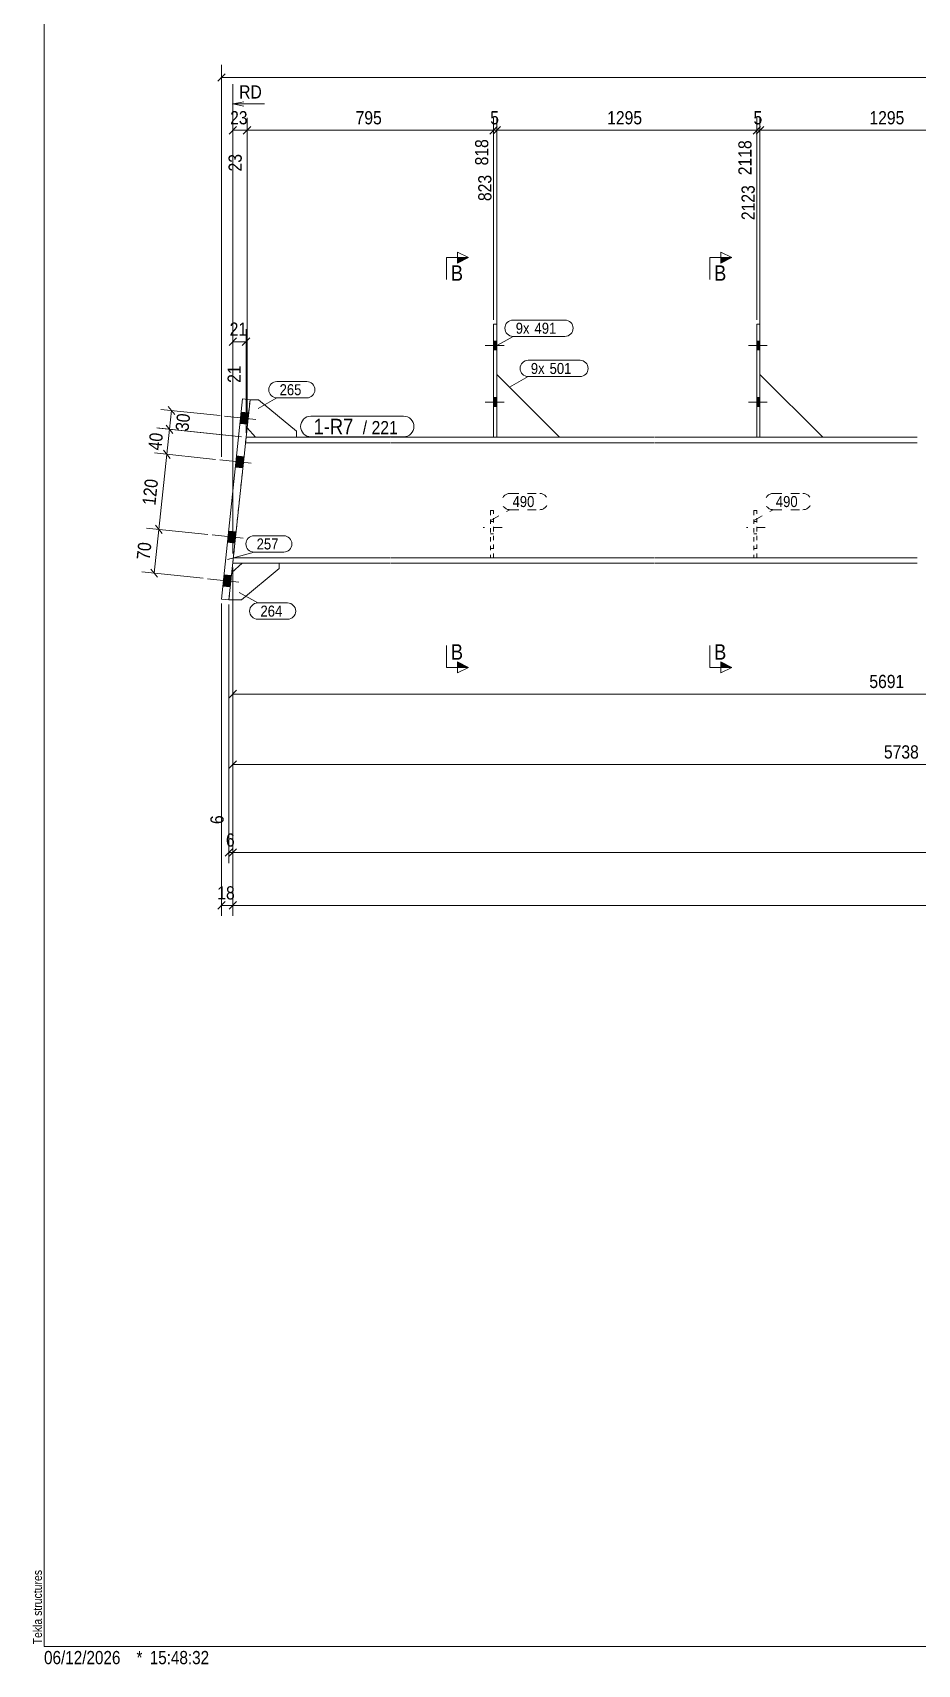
# Model space of a CAD drawing. Header units: millimetres. Extents: x 2 to 825, y 1 to 579.
# Drawn here: x 2.4 to 203.4, y 1 to 371.5 of the extents above; entities that cross this region are included whole.
import ezdxf

# ---------------------------------------------------------------- set-up
doc = ezdxf.new("R2010")
doc.units = ezdxf.units.MM
for name, pattern in [('XKITLINE00', [0]), ('XKITLINE01', [4, 1, -1, 1, -1]), ('XKITLINE02', [4, 2, -2])]:
    doc.linetypes.add(name, pattern=pattern)
for name, color, linetype, lineweight in [('Bolt', 3, 'Continuous', 0), ('Dimensions', 7, 'Continuous', 0), ('DrawingSheet', 5, 'Continuous', 0), ('OtherObjectType', 7, 'Continuous', 0), ('Part', 2, 'Continuous', 0), ('PartMark', 7, 'Continuous', 0), ('Section', 6, 'Continuous', 0)]:
    doc.layers.add(name, color=color, linetype=linetype, lineweight=lineweight)
doc.styles.add('ARIAL', font='ARIAL.TTF')
doc.styles.add('ARIAL_NARROW', font='ARIALN.TTF')

# ---------------------------------------------------------------- blocks, each defined once
blk = doc.blocks.new('*A4')
at = {"layer": 'Bolt', "color": 3, "linetype": 'XKITLINE02', "lineweight": 0}
for p, q in [((166.94, 260.48), (166.23, 260.48)), ((168.87, 259.08), (164.59, 259.08)), ((166.94, 257.67), (166.23, 257.67))]:
    blk.add_line(p, q, dxfattribs=at)
blk = doc.blocks.new('*A5')
at = {"layer": 'Bolt'}
for points in [[(166.94, 301.43), (167.66, 301.43), (167.66, 299.43), (166.94, 299.43)], [(166.94, 301.43), (167.66, 301.43), (167.66, 299.43), (166.94, 299.43)], [(166.94, 288.58), (167.66, 288.58), (167.66, 286.58), (166.94, 286.58)], [(166.94, 288.58), (167.66, 288.58), (167.66, 286.58), (166.94, 286.58)]]:
    blk.add_hatch(color=3, dxfattribs=at).paths.add_polyline_path(points, flags=17)
at = {"layer": 'Bolt', "color": 3, "linetype": 'XKITLINE00', "lineweight": 0}
for p, q in [((169.32, 300.43), (165.03, 300.43)), ((169.32, 300.43), (165.03, 300.43)), ((167.66, 301.43), (166.94, 301.43)), ((167.66, 301.43), (166.94, 301.43)), ((167.66, 299.43), (166.94, 299.43)), ((167.66, 299.43), (166.94, 299.43)), ((169.32, 287.58), (165.03, 287.58)), ((169.32, 287.58), (165.03, 287.58)), ((167.66, 288.58), (166.94, 288.58)), ((167.66, 288.58), (166.94, 288.58)), ((167.66, 286.58), (166.94, 286.58)), ((167.66, 286.58), (166.94, 286.58))]:
    blk.add_line(p, q, dxfattribs=at)
blk = doc.blocks.new('*A18')
at = {"layer": 'Bolt'}
for points in [[(51.2, 282.56), (49.5, 282.74), (49.77, 285.3), (51.47, 285.12)], [(51.2, 282.56), (49.5, 282.74), (49.77, 285.3), (51.47, 285.12)], [(50.15, 272.61), (48.45, 272.79), (48.72, 275.35), (50.42, 275.17)], [(50.15, 272.61), (48.45, 272.79), (48.72, 275.35), (50.42, 275.17)], [(48.35, 255.57), (46.65, 255.75), (46.92, 258.3), (48.62, 258.12)], [(48.35, 255.57), (46.65, 255.75), (46.92, 258.3), (48.62, 258.12)], [(47.31, 245.62), (45.6, 245.8), (45.87, 248.36), (47.58, 248.18)], [(47.31, 245.62), (45.6, 245.8), (45.87, 248.36), (47.58, 248.18)]]:
    blk.add_hatch(color=3, dxfattribs=at).paths.add_polyline_path(points, flags=17)
at = {"layer": 'Bolt', "color": 3, "linetype": 'XKITLINE00', "lineweight": 0}
for p, q in [((49.77, 285.3), (51.47, 285.12)), ((49.77, 285.3), (51.47, 285.12)), ((46.01, 284.4), (53.11, 283.65)), ((46.01, 284.4), (53.11, 283.65)), ((49.5, 282.74), (51.2, 282.56)), ((49.5, 282.74), (51.2, 282.56)), ((44.96, 274.46), (52.06, 273.71)), ((44.96, 274.46), (52.06, 273.71)), ((48.72, 275.35), (50.42, 275.17)), ((48.72, 275.35), (50.42, 275.17)), ((48.45, 272.79), (50.15, 272.61)), ((48.45, 272.79), (50.15, 272.61)), ((43.16, 257.41), (50.27, 256.66)), ((43.16, 257.41), (50.27, 256.66)), ((46.65, 255.75), (48.35, 255.57)), ((46.65, 255.75), (48.35, 255.57)), ((46.92, 258.3), (48.62, 258.12)), ((46.92, 258.3), (48.62, 258.12)), ((45.87, 248.36), (47.58, 248.18)), ((45.87, 248.36), (47.58, 248.18)), ((42.11, 247.46), (49.22, 246.71)), ((42.11, 247.46), (49.22, 246.71)), ((45.6, 245.8), (47.31, 245.62)), ((45.6, 245.8), (47.31, 245.62))]:
    blk.add_line(p, q, dxfattribs=at)
blk = doc.blocks.new('*A19')
at = {"layer": 'Part', "color": 7, "linetype": 'XKITLINE01', "lineweight": 0}
for p, q in [((50.89, 279.58), (47.87, 251)), ((107.84, 279.58), (107.13, 279.58)), ((167.66, 279.58), (166.94, 279.58))]:
    blk.add_line(p, q, dxfattribs=at)
at = {"layer": 'Part', "color": 2, "linetype": 'XKITLINE00', "lineweight": 0}
for p, q in [((83.74, 278.36), (50.76, 278.36)), ((83.74, 279.58), (50.89, 279.58)), ((107.13, 279.58), (83.84, 279.58)), ((143.56, 278.36), (83.84, 278.36)), ((143.56, 279.58), (107.84, 279.58)), ((166.94, 279.58), (143.66, 279.58)), ((203.37, 278.36), (143.66, 278.36)), ((203.37, 279.58), (167.66, 279.58)), ((83.74, 252.22), (48, 252.22)), ((143.56, 252.22), (83.84, 252.22)), ((203.37, 252.22), (143.66, 252.22)), ((47.87, 251), (83.74, 251)), ((83.84, 251), (143.56, 251)), ((143.66, 251), (203.37, 251))]:
    blk.add_line(p, q, dxfattribs=at)
blk = doc.blocks.new('*A20')
at = {"layer": 'Part', "color": 7, "linetype": 'XKITLINE01', "lineweight": 0}
for p, q in [((106.42, 262.93), (106.42, 252.22)), ((107.13, 262.93), (106.42, 262.93)), ((107.13, 252.22), (107.13, 262.93)), ((106.42, 254.36), (107.13, 254.36)), ((106.42, 252.22), (107.13, 252.22))]:
    blk.add_line(p, q, dxfattribs=at)
blk = doc.blocks.new('*A21')
at = {"layer": 'Part', "color": 2, "linetype": 'XKITLINE00', "lineweight": 0}
blk.add_line((122.13, 279.58), (107.84, 293.86), dxfattribs=at)
at = {"layer": 'Part', "color": 7, "linetype": 'XKITLINE01', "lineweight": 0}
for p, q in [((107.84, 293.86), (107.84, 279.58)), ((107.84, 279.58), (122.13, 279.58))]:
    blk.add_line(p, q, dxfattribs=at)
blk = doc.blocks.new('*A22')
at = {"layer": 'Part', "color": 2, "linetype": 'XKITLINE00', "lineweight": 0}
for p, q in [((107.84, 305.29), (107.13, 305.29)), ((107.13, 279.58), (107.13, 305.29)), ((107.84, 305.29), (107.84, 279.58)), ((107.84, 279.58), (107.13, 279.58))]:
    blk.add_line(p, q, dxfattribs=at)
blk = doc.blocks.new('*A23')
at = {"layer": 'Part', "color": 7, "linetype": 'XKITLINE01', "lineweight": 0}
for p, q in [((166.23, 262.93), (166.23, 252.22)), ((166.94, 262.93), (166.23, 262.93)), ((166.94, 252.22), (166.94, 262.93)), ((166.23, 254.36), (166.94, 254.36)), ((166.23, 252.22), (166.94, 252.22))]:
    blk.add_line(p, q, dxfattribs=at)
blk = doc.blocks.new('*A24')
at = {"layer": 'Part', "color": 2, "linetype": 'XKITLINE00', "lineweight": 0}
blk.add_line((181.94, 279.58), (167.66, 293.86), dxfattribs=at)
at = {"layer": 'Part', "color": 7, "linetype": 'XKITLINE01', "lineweight": 0}
for p, q in [((167.66, 293.86), (167.66, 279.58)), ((167.66, 279.58), (181.94, 279.58))]:
    blk.add_line(p, q, dxfattribs=at)
blk = doc.blocks.new('*A25')
at = {"layer": 'Part', "color": 2, "linetype": 'XKITLINE00', "lineweight": 0}
for p, q in [((167.66, 305.29), (166.94, 305.29)), ((166.94, 279.58), (166.94, 305.29)), ((167.66, 305.29), (167.66, 279.58)), ((167.66, 279.58), (166.94, 279.58))]:
    blk.add_line(p, q, dxfattribs=at)
blk = doc.blocks.new('*A49')
at = {"layer": 'Part', "color": 7, "linetype": 'XKITLINE01', "lineweight": 0}
for p, q in [((51.79, 288.1), (51.11, 281.71)), ((53.03, 279.58), (62.32, 279.58))]:
    blk.add_line(p, q, dxfattribs=at)
at = {"layer": 'Part', "color": 2, "linetype": 'XKITLINE00', "lineweight": 0}
for p, q in [((51.79, 288.1), (53.74, 288.1)), ((53.74, 288.1), (62.32, 280.96)), ((51.11, 281.71), (53.03, 279.58)), ((62.32, 279.58), (62.32, 280.96))]:
    blk.add_line(p, q, dxfattribs=at)
blk = doc.blocks.new('*A50')
at = {"layer": 'Part', "color": 7, "linetype": 'XKITLINE01', "lineweight": 0}
for p, q in [((46.99, 242.64), (47.65, 248.87)), ((50.02, 251), (58.42, 251))]:
    blk.add_line(p, q, dxfattribs=at)
at = {"layer": 'Part', "color": 2, "linetype": 'XKITLINE00', "lineweight": 0}
for p, q in [((47.65, 248.87), (50.02, 251)), ((58.42, 249.78), (49.85, 242.64)), ((58.42, 251), (58.42, 249.78)), ((49.85, 242.64), (46.99, 242.64))]:
    blk.add_line(p, q, dxfattribs=at)
blk = doc.blocks.new('*A51')
at = {"layer": 'Part', "color": 2, "linetype": 'XKITLINE00', "lineweight": 0}
for p, q in [((45.29, 242.82), (50.08, 288.28)), ((46.99, 242.64), (51.79, 288.1)), ((50.08, 288.28), (51.79, 288.1)), ((46.99, 242.64), (45.29, 242.82))]:
    blk.add_line(p, q, dxfattribs=at)
blk = doc.blocks.new('*A53')
at = {"layer": 'Bolt', "color": 3, "linetype": 'XKITLINE02', "lineweight": 0}
for p, q in [((107.13, 260.48), (106.42, 260.48)), ((109.06, 259.08), (104.77, 259.08)), ((107.13, 257.67), (106.42, 257.67))]:
    blk.add_line(p, q, dxfattribs=at)
blk = doc.blocks.new('*A54')
at = {"layer": 'Bolt'}
for points in [[(107.13, 301.43), (107.84, 301.43), (107.84, 299.43), (107.13, 299.43)], [(107.13, 301.43), (107.84, 301.43), (107.84, 299.43), (107.13, 299.43)], [(107.13, 288.58), (107.84, 288.58), (107.84, 286.58), (107.13, 286.58)], [(107.13, 288.58), (107.84, 288.58), (107.84, 286.58), (107.13, 286.58)]]:
    blk.add_hatch(color=3, dxfattribs=at).paths.add_polyline_path(points, flags=17)
at = {"layer": 'Bolt', "color": 3, "linetype": 'XKITLINE00', "lineweight": 0}
for p, q in [((109.5, 300.43), (105.22, 300.43)), ((109.5, 300.43), (105.22, 300.43)), ((107.84, 301.43), (107.13, 301.43)), ((107.84, 301.43), (107.13, 301.43)), ((107.84, 299.43), (107.13, 299.43)), ((107.84, 299.43), (107.13, 299.43)), ((109.5, 287.58), (105.22, 287.58)), ((109.5, 287.58), (105.22, 287.58)), ((107.84, 288.58), (107.13, 288.58)), ((107.84, 288.58), (107.13, 288.58)), ((107.84, 286.58), (107.13, 286.58)), ((107.84, 286.58), (107.13, 286.58))]:
    blk.add_line(p, q, dxfattribs=at)
blk = doc.blocks.new('*A123')
at = {"layer": 'DrawingSheet', "color": 5, "linetype": 'XKITLINE00', "lineweight": 0}
for p, q in [((5, 579), (5, 5)), ((5, 5), (825, 5))]:
    blk.add_line(p, q, dxfattribs=at)
at = {"layer": 'DrawingSheet', "color": 5, "style": 'ARIAL', "width": 0.85}
blk.add_text('Tekla structures', height=2, rotation=90, dxfattribs=at).set_placement((4.5, 5.5))
blk = doc.blocks.new('*A130')
at = {"layer": 'OtherObjectType', "color": 7, "style": 'ARIAL_NARROW', "width": 1.008832}
for s, p in [('06/12/2026', (4.99, 1)), ('*', (26, 1)), ('15:48:32', (29, 1))]:
    blk.add_text(s, height=3, dxfattribs=at).set_placement(p)
blk = doc.blocks.new('*A131')
at = {"layer": 'Dimensions', "color": 7, "linetype": 'XKITLINE00', "lineweight": 0}
for p, q in [((45.29, 275.14), (45.29, 364.14)), ((46.13, 362.14), (44.44, 360.44)), ((45.29, 361.29), (687.53, 361.29))]:
    blk.add_line(p, q, dxfattribs=at)
at = {"layer": 'Dimensions', "color": 3}
blk.add_point((45.29, 361.29), dxfattribs=at)
blk = doc.blocks.new('*A132')
at = {"layer": 'Dimensions', "color": 7, "linetype": 'XKITLINE00', "lineweight": 0}
for p, q in [((47.87, 250), (47.87, 170.89)), ((45.29, 241.82), (45.29, 170.89)), ((46.13, 174.14), (44.44, 172.44)), ((48.72, 174.14), (47.03, 172.44)), ((45.29, 173.29), (47.87, 173.29))]:
    blk.add_line(p, q, dxfattribs=at)
at = {"layer": 'Dimensions', "color": 3}
for p in [(45.29, 173.29), (47.87, 173.29)]:
    blk.add_point(p, dxfattribs=at)
at = {"layer": 'Dimensions', "color": 3, "style": 'ARIAL', "width": 0.85}
blk.add_text('18', height=3, dxfattribs=at).set_placement((44.35, 174.64))
blk = doc.blocks.new('*A133')
at = {"layer": 'Dimensions', "color": 7, "linetype": 'XKITLINE00', "lineweight": 0}
for p, q in [((47.87, 250), (47.87, 182.89)), ((46.99, 241.64), (46.99, 182.89)), ((47.84, 186.14), (46.14, 184.44)), ((46.99, 185.29), (47.87, 185.29)), ((48.72, 186.14), (47.03, 184.44))]:
    blk.add_line(p, q, dxfattribs=at)
at = {"layer": 'Dimensions', "color": 3}
for p in [(46.99, 185.29), (47.87, 185.29)]:
    blk.add_point(p, dxfattribs=at)
at = {"layer": 'Dimensions', "color": 3, "style": 'ARIAL', "width": 0.85}
blk.add_text('6', height=3, rotation=90.0002, dxfattribs=at).set_placement((45.79, 191.76))
blk.add_text('6', height=3, dxfattribs=at).set_placement((46.32, 186.64))
blk = doc.blocks.new('*A134')
at = {"layer": 'Dimensions', "color": 7, "linetype": 'XKITLINE00', "lineweight": 0}
for p, q in [((49.89, 279.68), (30.65, 281.71)), ((32.73, 282.34), (34.24, 280.48)), ((32.89, 275.73), (33.49, 281.41)), ((43.97, 274.56), (30.05, 276.03)), ((32.13, 276.66), (33.64, 274.8))]:
    blk.add_line(p, q, dxfattribs=at)
at = {"layer": 'Dimensions', "color": 3}
for p in [(33.49, 281.41), (32.89, 275.73)]:
    blk.add_point(p, dxfattribs=at)
at = {"layer": 'Dimensions', "color": 3, "style": 'ARIAL', "width": 0.85}
blk.add_text('40', height=3, rotation=83.9784, dxfattribs=at).set_placement((31.61, 276.5))
blk = doc.blocks.new('*A135')
at = {"layer": 'Dimensions', "color": 7, "linetype": 'XKITLINE00', "lineweight": 0}
for p, q in [((45.01, 284.51), (31.55, 285.93)), ((33.18, 286.61), (34.69, 284.74)), ((33.49, 281.41), (33.93, 285.67)), ((49.89, 279.68), (31.1, 281.66)), ((32.73, 282.34), (34.24, 280.48))]:
    blk.add_line(p, q, dxfattribs=at)
at = {"layer": 'Dimensions', "color": 3}
for p in [(33.93, 285.67), (33.49, 281.41)]:
    blk.add_point(p, dxfattribs=at)
at = {"layer": 'Dimensions', "color": 3, "style": 'ARIAL', "width": 0.85}
blk.add_text('30', height=3, rotation=83.9784, dxfattribs=at).set_placement((37.8, 280.87))
blk = doc.blocks.new('*A137')
at = {"layer": 'Dimensions', "color": 7, "linetype": 'XKITLINE00', "lineweight": 0}
for p, q in [((30.33, 259.61), (31.84, 257.75)), ((42.17, 257.51), (28.25, 258.98)), ((30.04, 248.74), (31.09, 258.68)), ((41.12, 247.57), (27.2, 249.03)), ((29.28, 249.67), (30.79, 247.8))]:
    blk.add_line(p, q, dxfattribs=at)
at = {"layer": 'Dimensions', "color": 3}
for p in [(31.09, 258.68), (30.04, 248.74)]:
    blk.add_point(p, dxfattribs=at)
at = {"layer": 'Dimensions', "color": 3, "style": 'ARIAL', "width": 0.85}
blk.add_text('70', height=3, rotation=83.9784, dxfattribs=at).set_placement((28.99, 251.64))
blk = doc.blocks.new('*A138')
at = {"layer": 'Dimensions', "color": 7, "linetype": 'XKITLINE00', "lineweight": 0}
for p, q in [((43.97, 274.56), (30.05, 276.03)), ((31.09, 258.68), (32.89, 275.73)), ((32.13, 276.66), (33.64, 274.8)), ((30.33, 259.61), (31.84, 257.75)), ((42.17, 257.51), (28.25, 258.98))]:
    blk.add_line(p, q, dxfattribs=at)
at = {"layer": 'Dimensions', "color": 3}
for p in [(32.89, 275.73), (31.09, 258.68)]:
    blk.add_point(p, dxfattribs=at)
at = {"layer": 'Dimensions', "color": 3, "style": 'ARIAL', "width": 0.85}
blk.add_text('120', height=3, rotation=83.9784, dxfattribs=at).set_placement((30.29, 264.03))
blk = doc.blocks.new('*A139')
at = {"layer": 'Dimensions', "color": 7, "linetype": 'XKITLINE00', "lineweight": 0}
for p, q in [((47.87, 250), (47.87, 170.89)), ((48.72, 174.14), (47.03, 172.44)), ((47.87, 173.29), (685.82, 173.29))]:
    blk.add_line(p, q, dxfattribs=at)
at = {"layer": 'Dimensions', "color": 3}
blk.add_point((47.87, 173.29), dxfattribs=at)
blk = doc.blocks.new('*A144')
at = {"layer": 'Dimensions', "color": 7, "linetype": 'XKITLINE00', "lineweight": 0}
for p, q in [((166.94, 306.29), (166.94, 352.14)), ((167.66, 294.86), (167.66, 352.14)), ((167.79, 350.14), (166.1, 348.44)), ((168.51, 350.14), (166.81, 348.44)), ((166.94, 349.29), (167.66, 349.29))]:
    blk.add_line(p, q, dxfattribs=at)
at = {"layer": 'Dimensions', "color": 3}
for p in [(166.94, 349.29), (167.66, 349.29)]:
    blk.add_point(p, dxfattribs=at)
at = {"layer": 'Dimensions', "color": 3, "style": 'ARIAL', "width": 0.85}
blk.add_text('5', height=3, dxfattribs=at).set_placement((166.19, 350.64))
blk.add_text('2123', height=3, rotation=90.0002, dxfattribs=at).set_placement((166.46, 328.89))
blk = doc.blocks.new('*A145')
at = {"layer": 'Dimensions', "color": 7, "linetype": 'XKITLINE00', "lineweight": 0}
for p, q in [((167.66, 294.86), (167.66, 352.14)), ((226.3, 306.29), (226.3, 352.14)), ((168.51, 350.14), (166.81, 348.44)), ((167.66, 349.29), (226.3, 349.29)), ((227.15, 350.14), (225.45, 348.44))]:
    blk.add_line(p, q, dxfattribs=at)
at = {"layer": 'Dimensions', "color": 3}
for p in [(167.66, 349.29), (226.3, 349.29)]:
    blk.add_point(p, dxfattribs=at)
at = {"layer": 'Dimensions', "color": 3, "style": 'ARIAL', "width": 0.85}
blk.add_text('1295', height=3, dxfattribs=at).set_placement((192.53, 350.64))
blk.add_text('3418', height=3, rotation=90.0002, dxfattribs=at).set_placement((225.1, 339.09))
blk = doc.blocks.new('*A164')
at = {"layer": 'Dimensions', "color": 7, "linetype": 'XKITLINE00', "lineweight": 0}
for p, q in [((47.87, 253.22), (47.87, 304.14)), ((50.89, 280.58), (50.89, 304.14)), ((48.72, 302.14), (47.03, 300.44)), ((47.87, 301.29), (50.89, 301.29)), ((51.74, 302.14), (50.04, 300.44))]:
    blk.add_line(p, q, dxfattribs=at)
at = {"layer": 'Dimensions', "color": 3}
for p in [(47.87, 301.29), (50.89, 301.29)]:
    blk.add_point(p, dxfattribs=at)
at = {"layer": 'Dimensions', "color": 3, "style": 'ARIAL', "width": 0.85}
blk.add_text('21', height=3, dxfattribs=at).set_placement((47.16, 302.64))
blk.add_text('21', height=3, rotation=90.0002, dxfattribs=at).set_placement((49.69, 291.94))
blk = doc.blocks.new('*A165')
at = {"layer": 'PartMark', "color": 7, "linetype": 'XKITLINE00', "lineweight": 0}
for p, q in [((52.7, 257.21), (59.46, 257.21)), ((46.64, 251.86), (52.7, 253.51)), ((52.7, 253.51), (59.46, 253.51))]:
    blk.add_line(p, q, dxfattribs=at)
for centre, start, end in [((52.7, 255.36), 90, 270), ((59.46, 255.36), 270, 90)]:
    blk.add_arc(centre, 1.85, start, end, dxfattribs=at)
at = {"layer": 'PartMark', "color": 3, "style": 'ARIAL', "width": 0.85}
blk.add_text('257', height=2.5, dxfattribs=at).set_placement((53.3, 254.11))
blk = doc.blocks.new('*A166')
at = {"layer": 'PartMark', "color": 7, "linetype": 'XKITLINE00', "lineweight": 0}
for p, q in [((49.32, 244.35), (53.56, 241.96)), ((53.56, 241.96), (60.32, 241.96)), ((53.56, 238.26), (60.32, 238.26))]:
    blk.add_line(p, q, dxfattribs=at)
for centre, start, end in [((53.56, 240.11), 90, 270), ((60.32, 240.11), 270, 90)]:
    blk.add_arc(centre, 1.85, start, end, dxfattribs=at)
at = {"layer": 'PartMark', "color": 3, "style": 'ARIAL', "width": 0.85}
blk.add_text('264', height=2.5, dxfattribs=at).set_placement((54.16, 238.86))
blk = doc.blocks.new('*A167')
at = {"layer": 'PartMark', "color": 7, "linetype": 'XKITLINE00', "lineweight": 0}
for p, q in [((57.91, 292.24), (64.68, 292.24)), ((53.67, 286.14), (57.91, 288.54)), ((57.91, 288.54), (64.68, 288.54))]:
    blk.add_line(p, q, dxfattribs=at)
for centre, start, end in [((57.91, 290.39), 90, 270), ((64.68, 290.39), 270, 90)]:
    blk.add_arc(centre, 1.85, start, end, dxfattribs=at)
at = {"layer": 'PartMark', "color": 3, "style": 'ARIAL', "width": 0.85}
blk.add_text('265', height=2.5, dxfattribs=at).set_placement((58.51, 289.14))
blk = doc.blocks.new('*A175')
at = {"layer": 'PartMark', "color": 7, "linetype": 'XKITLINE02', "lineweight": 0}
for p, q in [((170.66, 266.84), (177.42, 266.84)), ((166.41, 260.75), (170.66, 263.14)), ((170.66, 263.14), (177.42, 263.14))]:
    blk.add_line(p, q, dxfattribs=at)
for centre, start, end in [((170.66, 264.99), 90, 270), ((177.42, 264.99), 270, 90)]:
    blk.add_arc(centre, 1.85, start, end, dxfattribs=at)
at = {"layer": 'PartMark', "color": 3, "style": 'ARIAL', "width": 0.85}
blk.add_text('490', height=2.5, dxfattribs=at).set_placement((171.26, 263.74))
blk = doc.blocks.new('*A176')
at = {"layer": 'PartMark', "color": 7, "linetype": 'XKITLINE02', "lineweight": 0}
for p, q in [((110.84, 266.84), (117.61, 266.84)), ((106.6, 260.75), (110.84, 263.14)), ((110.84, 263.14), (117.61, 263.14))]:
    blk.add_line(p, q, dxfattribs=at)
for centre, start, end in [((110.84, 264.99), 90, 270), ((117.61, 264.99), 270, 90)]:
    blk.add_arc(centre, 1.85, start, end, dxfattribs=at)
at = {"layer": 'PartMark', "color": 3, "style": 'ARIAL', "width": 0.85}
blk.add_text('490', height=2.5, dxfattribs=at).set_placement((111.44, 263.74))
blk = doc.blocks.new('*A177')
at = {"layer": 'PartMark', "color": 7, "linetype": 'XKITLINE00', "lineweight": 0}
for p, q in [((65.64, 284.38), (86.69, 284.38)), ((65.64, 279.68), (86.69, 279.68))]:
    blk.add_line(p, q, dxfattribs=at)
for centre, start, end in [((65.64, 282.03), 90, 270), ((86.69, 282.03), 270, 90)]:
    blk.add_arc(centre, 2.35, start, end, dxfattribs=at)
at = {"layer": 'PartMark', "color": 1, "style": 'ARIAL', "width": 0.85}
blk.add_text('1-R7', height=3.5, dxfattribs=at).set_placement((66.24, 280.28))
at = {"layer": 'PartMark', "color": 3, "style": 'ARIAL', "width": 0.85}
for s, p in [('/', (77.4, 280.28)), ('221', (79.41, 280.28))]:
    blk.add_text(s, height=3, dxfattribs=at).set_placement(p)
blk = doc.blocks.new('*A178')
at = {"layer": 'PartMark', "color": 7, "linetype": 'XKITLINE00', "lineweight": 0}
for p, q in [((114.99, 297.06), (126.77, 297.06)), ((110.74, 290.96), (114.99, 293.36)), ((114.99, 293.36), (126.77, 293.36))]:
    blk.add_line(p, q, dxfattribs=at)
for centre, start, end in [((114.99, 295.21), 90, 270), ((126.77, 295.21), 270, 90)]:
    blk.add_arc(centre, 1.85, start, end, dxfattribs=at)
at = {"layer": 'PartMark', "color": 3, "style": 'ARIAL', "width": 0.85}
for s, p in [('9x', (115.59, 293.96)), ('501', (119.86, 293.96))]:
    blk.add_text(s, height=2.5, dxfattribs=at).set_placement(p)
blk = doc.blocks.new('*A179')
at = {"layer": 'PartMark', "color": 7, "linetype": 'XKITLINE00', "lineweight": 0}
for p, q in [((111.56, 306.2), (123.34, 306.2)), ((107.31, 300.11), (111.56, 302.5)), ((111.56, 302.5), (123.34, 302.5))]:
    blk.add_line(p, q, dxfattribs=at)
for centre, start, end in [((111.56, 304.35), 90, 270), ((123.34, 304.35), 270, 90)]:
    blk.add_arc(centre, 1.85, start, end, dxfattribs=at)
at = {"layer": 'PartMark', "color": 3, "style": 'ARIAL', "width": 0.85}
for s, p in [('9x', (112.16, 303.1)), ('491', (116.43, 303.1))]:
    blk.add_text(s, height=2.5, dxfattribs=at).set_placement(p)
blk = doc.blocks.new('*A181')
at = {"layer": 'Section'}
for points in [[(158.73, 320.38), (161.23, 320.38), (158.73, 319.13)], [(158.73, 228.59), (161.23, 227.34), (158.73, 227.34)]]:
    blk.add_hatch(color=3, dxfattribs=at).paths.add_polyline_path(points, flags=17)
at = {"layer": 'Section', "color": 1, "linetype": 'XKITLINE00', "lineweight": 0}
for p, q in [((156.23, 320.38), (156.23, 315.38)), ((156.23, 320.38), (161.23, 320.38)), ((156.23, 227.34), (156.23, 232.34)), ((156.23, 227.34), (161.23, 227.34))]:
    blk.add_line(p, q, dxfattribs=at)
at = {"layer": 'Section', "color": 3, "linetype": 'XKITLINE00', "lineweight": 0}
for p, q in [((158.73, 319.13), (158.73, 321.63)), ((158.73, 321.63), (161.23, 320.38)), ((161.23, 320.38), (158.73, 319.13)), ((161.23, 227.34), (158.73, 228.59)), ((158.73, 228.59), (158.73, 226.09)), ((161.23, 227.34), (158.73, 226.09))]:
    blk.add_line(p, q, dxfattribs=at)
at = {"layer": 'Section', "color": 7, "style": 'ARIAL', "width": 0.85}
for p in [(157.23, 315.13), (157.23, 229.09)]:
    blk.add_text('B', height=3.5, dxfattribs=at).set_placement(p)
blk = doc.blocks.new('*A183')
at = {"layer": 'Section'}
for points in [[(98.92, 320.38), (101.42, 320.38), (98.92, 319.13)], [(98.92, 228.59), (101.42, 227.34), (98.92, 227.34)]]:
    blk.add_hatch(color=3, dxfattribs=at).paths.add_polyline_path(points, flags=17)
at = {"layer": 'Section', "color": 1, "linetype": 'XKITLINE00', "lineweight": 0}
for p, q in [((96.42, 320.38), (96.42, 315.38)), ((96.42, 320.38), (101.42, 320.38)), ((96.42, 227.34), (96.42, 232.34)), ((96.42, 227.34), (101.42, 227.34))]:
    blk.add_line(p, q, dxfattribs=at)
at = {"layer": 'Section', "color": 3, "linetype": 'XKITLINE00', "lineweight": 0}
for p, q in [((98.92, 319.13), (98.92, 321.63)), ((98.92, 321.63), (101.42, 320.38)), ((101.42, 320.38), (98.92, 319.13)), ((101.42, 227.34), (98.92, 228.59)), ((98.92, 228.59), (98.92, 226.09)), ((101.42, 227.34), (98.92, 226.09))]:
    blk.add_line(p, q, dxfattribs=at)
at = {"layer": 'Section', "color": 7, "style": 'ARIAL', "width": 0.85}
for p in [(97.42, 315.13), (97.42, 229.09)]:
    blk.add_text('B', height=3.5, dxfattribs=at).set_placement(p)
blk = doc.blocks.new('*A190')
at = {"layer": 'Dimensions', "color": 7, "linetype": 'XKITLINE00', "lineweight": 0}
for p, q in [((47.87, 250), (47.87, 182.89)), ((48.72, 186.14), (47.03, 184.44)), ((47.87, 185.29), (674.39, 185.29))]:
    blk.add_line(p, q, dxfattribs=at)
at = {"layer": 'Dimensions', "color": 3}
blk.add_point((47.87, 185.29), dxfattribs=at)
blk = doc.blocks.new('*A191')
at = {"layer": 'Dimensions', "color": 7, "linetype": 'XKITLINE00', "lineweight": 0}
for p, q in [((47.87, 250), (47.87, 202.89)), ((352.66, 251.36), (352.66, 202.89)), ((48.72, 206.14), (47.03, 204.44)), ((47.87, 205.29), (352.66, 205.29)), ((353.51, 206.14), (351.81, 204.44))]:
    blk.add_line(p, q, dxfattribs=at)
at = {"layer": 'Dimensions', "color": 3}
for p in [(47.87, 205.29), (352.66, 205.29)]:
    blk.add_point(p, dxfattribs=at)
at = {"layer": 'Dimensions', "color": 3, "style": 'ARIAL', "width": 0.85}
blk.add_text('5738', height=3, rotation=90.0002, dxfattribs=at).set_placement((351.46, 206.59))
blk.add_text('5738', height=3, dxfattribs=at).set_placement((195.82, 206.64))
blk = doc.blocks.new('*A192')
at = {"layer": 'Dimensions', "color": 7, "linetype": 'XKITLINE00', "lineweight": 0}
for p, q in [((47.87, 250), (47.87, 218.89)), ((346.05, 246.54), (346.05, 218.89)), ((48.72, 222.14), (47.03, 220.44)), ((47.87, 221.29), (346.05, 221.29)), ((346.9, 222.14), (345.2, 220.44))]:
    blk.add_line(p, q, dxfattribs=at)
at = {"layer": 'Dimensions', "color": 3}
for p in [(47.87, 221.29), (346.05, 221.29)]:
    blk.add_point(p, dxfattribs=at)
at = {"layer": 'Dimensions', "color": 3, "style": 'ARIAL', "width": 0.85}
blk.add_text('5691', height=3, rotation=90.0002, dxfattribs=at).set_placement((344.85, 222.59))
blk.add_text('5691', height=3, dxfattribs=at).set_placement((192.51, 222.64))
blk = doc.blocks.new('*A194')
at = {"layer": 'Dimensions', "color": 7, "linetype": 'XKITLINE00', "lineweight": 0}
for p, q in [((47.87, 253.22), (47.87, 359.79)), ((50.37, 355.79), (47.87, 355.29)), ((50.37, 354.79), (47.87, 355.29)), ((55.1, 355.29), (47.87, 355.29)), ((47.87, 253.22), (47.87, 352.14)), ((51.11, 282.71), (51.11, 352.14)), ((48.72, 350.14), (47.03, 348.44)), ((47.87, 349.29), (51.11, 349.29)), ((51.96, 350.14), (50.26, 348.44))]:
    blk.add_line(p, q, dxfattribs=at)
at = {"layer": 'Dimensions', "color": 7}
blk.add_point((47.87, 355.29), dxfattribs=at)
at = {"layer": 'Dimensions', "color": 3}
for p in [(47.87, 349.29), (51.11, 349.29)]:
    blk.add_point(p, dxfattribs=at)
at = {"layer": 'Dimensions', "color": 3, "style": 'ARIAL', "width": 0.85}
for s, p in [('RD', (49.32, 356.49)), ('23', (47.27, 350.64))]:
    blk.add_text(s, height=3, dxfattribs=at).set_placement(p)
blk.add_text('23', height=3, rotation=90.0002, dxfattribs=at).set_placement((49.91, 339.94))
blk = doc.blocks.new('*A195')
at = {"layer": 'Dimensions', "color": 7, "linetype": 'XKITLINE00', "lineweight": 0}
for p, q in [((51.11, 282.71), (51.11, 352.14)), ((107.13, 306.29), (107.13, 352.14)), ((51.96, 350.14), (50.26, 348.44)), ((51.11, 349.29), (107.13, 349.29)), ((107.98, 350.14), (106.28, 348.44))]:
    blk.add_line(p, q, dxfattribs=at)
at = {"layer": 'Dimensions', "color": 3}
for p in [(51.11, 349.29), (107.13, 349.29)]:
    blk.add_point(p, dxfattribs=at)
at = {"layer": 'Dimensions', "color": 3, "style": 'ARIAL', "width": 0.85}
blk.add_text('795', height=3, dxfattribs=at).set_placement((75.78, 350.64))
blk.add_text('818', height=3, rotation=90.0002, dxfattribs=at).set_placement((105.93, 341.32))
blk = doc.blocks.new('*A196')
at = {"layer": 'Dimensions', "color": 7, "linetype": 'XKITLINE00', "lineweight": 0}
for p, q in [((107.13, 306.29), (107.13, 352.14)), ((107.84, 294.86), (107.84, 352.14)), ((107.98, 350.14), (106.28, 348.44)), ((108.69, 350.14), (107, 348.44)), ((107.13, 349.29), (107.84, 349.29))]:
    blk.add_line(p, q, dxfattribs=at)
at = {"layer": 'Dimensions', "color": 3}
for p in [(107.13, 349.29), (107.84, 349.29)]:
    blk.add_point(p, dxfattribs=at)
at = {"layer": 'Dimensions', "color": 3, "style": 'ARIAL', "width": 0.85}
blk.add_text('5', height=3, dxfattribs=at).set_placement((106.37, 350.64))
blk.add_text('823', height=3, rotation=90.0002, dxfattribs=at).set_placement((106.64, 333.22))
blk = doc.blocks.new('*A197')
at = {"layer": 'Dimensions', "color": 7, "linetype": 'XKITLINE00', "lineweight": 0}
for p, q in [((107.84, 294.86), (107.84, 352.14)), ((166.94, 306.29), (166.94, 352.14)), ((108.69, 350.14), (107, 348.44)), ((107.84, 349.29), (166.94, 349.29)), ((167.79, 350.14), (166.1, 348.44))]:
    blk.add_line(p, q, dxfattribs=at)
at = {"layer": 'Dimensions', "color": 3}
for p in [(107.84, 349.29), (166.94, 349.29)]:
    blk.add_point(p, dxfattribs=at)
at = {"layer": 'Dimensions', "color": 3, "style": 'ARIAL', "width": 0.85}
blk.add_text('1295', height=3, dxfattribs=at).set_placement((132.94, 350.64))
blk.add_text('2118', height=3, rotation=90.0002, dxfattribs=at).set_placement((165.74, 339.09))

msp = doc.modelspace()

# ---------------------------------------------------------------- block references
at = {"lineweight": 0}
for name in ['*A123', '*A131', '*A194', '*A195', '*A196', '*A197', '*A144', '*A145', '*A183', '*A181', '*A164', '*A22', '*A179', '*A25', '*A54', '*A5', '*A178', '*A21', '*A24', '*A167', '*A135', '*A18', '*A51', '*A49', '*A134', '*A177', '*A190', '*A138', '*A176', '*A175', '*A137', '*A53', '*A20', '*A4', '*A23', '*A165', '*A133', '*A132', '*A50', '*A191', '*A139', '*A192', '*A166', '*A130']:
    msp.add_blockref(name, (0, 0), dxfattribs=at)
at = {"layer": 'Part', "lineweight": 0}
msp.add_blockref('*A19', (0, 0), dxfattribs=at)

doc.saveas('drawing.dxf')
